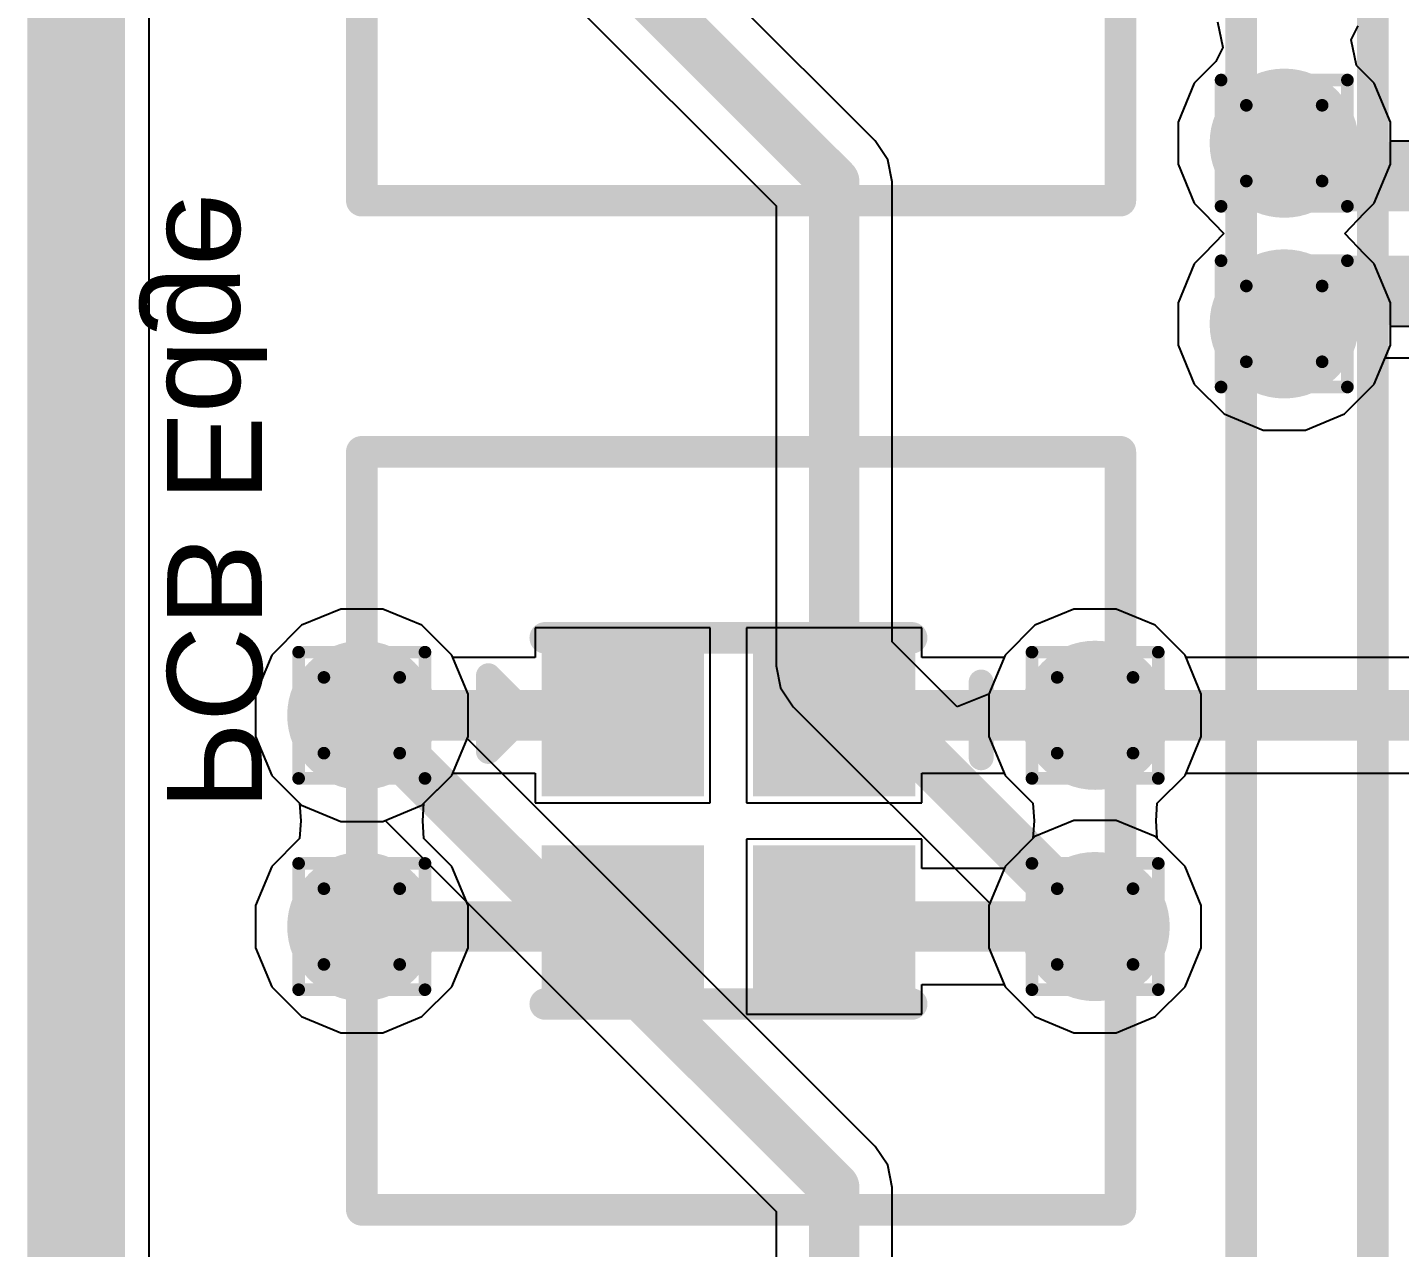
# Model space of a CAD drawing. Header units: inches. Extents: x -11 to 5433, y -4 to 5447.
# Drawn here: x -10.55 to -5.04, y 16.7 to 21.61 of the extents above; entities that cross this region are included whole.
import ezdxf

# ---------------------------------------------------------------- set-up
doc = ezdxf.new("R2010")
doc.units = ezdxf.units.IN
for name, color, linetype in [('Board_outline', 216, 'Continuous'), ('Bottom Layer', 5, 'Continuous'), ('Bottom Overlay', 54, 'Continuous'), ('Dimensions', 6, 'Continuous'), ('Drill Drawing', 1, 'Continuous'), ('Ground', 16, 'Continuous'), ('Power', 76, 'Continuous'), ('Top Layer', 1, 'Continuous'), ('Top Overlay', 2, 'Continuous'), ('Top Paste', 8, 'Continuous'), ('Top Solder', 216, 'Continuous'), ('Via Holes', 16, 'Continuous')]:
    doc.layers.add(name, color=color, linetype=linetype)
doc.styles.add('Arial', font='', dxfattribs={"height": 0.2})
doc.styles.get('Arial').set_extended_font_data('Arial')

# ---------------------------------------------------------------- blocks, each defined once
blk = doc.blocks.new('LPAV3_160_1000D_1_4_2')
at = {"layer": 'Top Overlay'}
for points in [[(10.16, 2.54, 0.127, 0.127, 0), (-10.16, 2.54, 0.127, 0.127, 0)], [(-0.505, 1.525, 0.127, 0.127, 0), (-3.555, 1.525, 0.127, 0.127, 0)], [(-0.505, -1.525, 0.127, 0.127, 0), (-0.505, 1.525, 0.127, 0.127, 0)], [(0.505, -1.525, 0.127, 0.127, 0), (0.505, 1.525, 0.127, 0.127, 0)], [(3.555, 1.525, 0.127, 0.127, 0), (0.505, 1.525, 0.127, 0.127, 0)], [(3.555, -1.525, 0.127, 0.127, 0), (3.555, 1.525, 0.127, 0.127, 0)], [(-0.505, -1.525, 0.127, 0.127, 0), (-3.555, -1.525, 0.127, 0.127, 0)], [(3.555, -1.525, 0.127, 0.127, 0), (0.505, -1.525, 0.127, 0.127, 0)], [(10.16, -2.54, 0.127, 0.127, 0), (-10.16, -2.54, 0.127, 0.127, 0)]]:
    blk.add_lwpolyline(points, format="xyseb", dxfattribs=at)
for points in [[(-0.5368, 1.525, 0.0635, 0.0635, 1), (-0.4733, 1.525, 0.0635, 0.0635, 1)], [(-0.5368, 1.525, 0.0635, 0.0635, 1), (-0.4733, 1.525, 0.0635, 0.0635, 1)], [(0.4733, 1.525, 0.0635, 0.0635, 1), (0.5368, 1.525, 0.0635, 0.0635, 1)], [(0.4733, 1.525, 0.0635, 0.0635, 1), (0.5368, 1.525, 0.0635, 0.0635, 1)], [(3.5232, 1.525, 0.0635, 0.0635, 1), (3.5867, 1.525, 0.0635, 0.0635, 1)], [(3.5232, 1.525, 0.0635, 0.0635, 1), (3.5867, 1.525, 0.0635, 0.0635, 1)], [(-0.5368, -1.525, 0.0635, 0.0635, 1), (-0.4733, -1.525, 0.0635, 0.0635, 1)], [(-0.5368, -1.525, 0.0635, 0.0635, 1), (-0.4733, -1.525, 0.0635, 0.0635, 1)], [(0.4733, -1.525, 0.0635, 0.0635, 1), (0.5368, -1.525, 0.0635, 0.0635, 1)], [(0.4733, -1.525, 0.0635, 0.0635, 1), (0.5368, -1.525, 0.0635, 0.0635, 1)], [(3.5232, -1.525, 0.0635, 0.0635, 1), (3.5867, -1.525, 0.0635, 0.0635, 1)], [(3.5232, -1.525, 0.0635, 0.0635, 1), (3.5867, -1.525, 0.0635, 0.0635, 1)]]:
    blk.add_lwpolyline(points, format="xyseb", close=True, dxfattribs=at)
blk = doc.blocks.new('XL_1010RGBC_WS2812B_55')
at = {"layer": 'Top Layer'}
for points in [[(-0.65, 0.65), (-0.2, 0.65), (-0.2, 0.2), (-0.65, 0.2)], [(0.2, 0.65), (0.65, 0.65), (0.65, 0.2), (0.2, 0.2)], [(-0.2, -0.2), (-0.2, -0.65), (-0.65, -0.65), (-0.65, -0.2)], [(0.65, -0.2), (0.65, -0.65), (0.2, -0.65), (0.2, -0.2)]]:
    blk.add_hatch(color=1, dxfattribs=at).paths.add_polyline_path(points)
at = {"layer": 'Top Paste'}
for points in [[(-0.65, 0.65), (-0.2, 0.65), (-0.2, 0.2), (-0.65, 0.2)], [(0.2, 0.65), (0.65, 0.65), (0.65, 0.2), (0.2, 0.2)], [(-0.2, -0.2), (-0.2, -0.65), (-0.65, -0.65), (-0.65, -0.2)], [(0.65, -0.2), (0.65, -0.65), (0.2, -0.65), (0.2, -0.2)]]:
    blk.add_hatch(color=8, dxfattribs=at).paths.add_polyline_path(points)
at = {"layer": 'Top Solder'}
for points in [[(-0.7516, 0.7516), (-0.0984, 0.7516), (-0.0984, 0.0984), (-0.7516, 0.0984)], [(0.0984, 0.7516), (0.7516, 0.7516), (0.7516, 0.0984), (0.0984, 0.0984)], [(-0.0984, -0.0984), (-0.0984, -0.7516), (-0.7516, -0.7516), (-0.7516, -0.0984)], [(0.7516, -0.0984), (0.7516, -0.7516), (0.0984, -0.7516), (0.0984, -0.0984)]]:
    blk.add_hatch(color=216, dxfattribs=at).paths.add_polyline_path(points)
at = {"layer": 'Top Overlay'}
for points in [[(-0.7366, 0.7366, 0.127, 0.127, 0), (0.7366, 0.7366, 0.127, 0.127, 0)], [(-0.9652, 0.5842, 0.1, 0.1, 0), (-0.8128, 0.4318, 0.1, 0.1, 0)], [(-0.9652, 0.2794, 0.1, 0.1, 0), (-0.9652, 0.5842, 0.1, 0.1, 0)], [(1.016, 0.254, 0.1, 0.1, 0), (1.016, 0.5588, 0.1, 0.1, 0)], [(-0.9652, 0.2794, 0.1, 0.1, 0), (-0.8128, 0.4318, 0.1, 0.1, 0)], [(0.8636, 0.4064, 0.1, 0.1, 0), (1.1684, 0.4064, 0.1, 0.1, 0)], [(-0.7366, -0.7366, 0.127, 0.127, 0), (0.7366, -0.7366, 0.127, 0.127, 0)]]:
    blk.add_lwpolyline(points, format="xyseb", dxfattribs=at)
for points in [[(-0.7683, 0.7366, 0.0635, 0.0635, 1), (-0.7048, 0.7366, 0.0635, 0.0635, 1)], [(0.7048, 0.7366, 0.0635, 0.0635, 1), (0.7683, 0.7366, 0.0635, 0.0635, 1)], [(-0.9902, 0.5842, 0.05, 0.05, 1), (-0.9402, 0.5842, 0.05, 0.05, 1)], [(-0.9902, 0.5842, 0.05, 0.05, 1), (-0.9402, 0.5842, 0.05, 0.05, 1)], [(0.991, 0.5588, 0.05, 0.05, 1), (1.041, 0.5588, 0.05, 0.05, 1)], [(-0.8378, 0.4318, 0.05, 0.05, 1), (-0.7878, 0.4318, 0.05, 0.05, 1)], [(-0.8378, 0.4318, 0.05, 0.05, 1), (-0.7878, 0.4318, 0.05, 0.05, 1)], [(0.8386, 0.4064, 0.05, 0.05, 1), (0.8886, 0.4064, 0.05, 0.05, 1)], [(1.1434, 0.4064, 0.05, 0.05, 1), (1.1934, 0.4064, 0.05, 0.05, 1)], [(-0.9902, 0.2794, 0.05, 0.05, 1), (-0.9402, 0.2794, 0.05, 0.05, 1)], [(-0.9902, 0.2794, 0.05, 0.05, 1), (-0.9402, 0.2794, 0.05, 0.05, 1)], [(0.991, 0.254, 0.05, 0.05, 1), (1.041, 0.254, 0.05, 0.05, 1)], [(-0.7683, -0.7366, 0.0635, 0.0635, 1), (-0.7048, -0.7366, 0.0635, 0.0635, 1)], [(0.7048, -0.7366, 0.0635, 0.0635, 1), (0.7683, -0.7366, 0.0635, 0.0635, 1)]]:
    blk.add_lwpolyline(points, format="xyseb", close=True, dxfattribs=at)
blk = doc.blocks.new('12401832E402A_B_152')
at = {"layer": 'Bottom Overlay'}
blk.add_lwpolyline([(-4.6, 5.18, 0.127, 0.127, 0), (4.6, 5.18, 0.127, 0.127, 0)], format="xyseb", dxfattribs=at)
at = {"layer": 'Bottom Overlay', "style": 'Arial', "text_generation_flag": 2}
blk.add_text('PCB Edge', height=0.381, rotation=180, dxfattribs=at).set_placement((-2.0984, 4.9189))

msp = doc.modelspace()

# ---------------------------------------------------------------- hatches: boundary and pattern name
at = {"layer": 'Bottom Layer'}
h = msp.add_hatch(color=5, dxfattribs=at)
edge = h.paths.add_edge_path()
edge.add_arc((-5.5004, 21.1466), 0.3, 0, 360)
h = msp.add_hatch(color=5, dxfattribs=at)
edge = h.paths.add_edge_path()
edge.add_arc((-5.5004, 20.4196), 0.3, 0, 360)
h = msp.add_hatch(color=5, dxfattribs=at)
edge = h.paths.add_edge_path()
edge.add_arc((-9.2092, 18.845), 0.3, 0, 360)
h = msp.add_hatch(color=5, dxfattribs=at)
edge = h.paths.add_edge_path()
edge.add_arc((-6.2608, 18.845), 0.3, 0, 360)
h = msp.add_hatch(color=5, dxfattribs=at)
edge = h.paths.add_edge_path()
edge.add_arc((-9.2092, 17.995), 0.3, 0, 360)
h = msp.add_hatch(color=5, dxfattribs=at)
edge = h.paths.add_edge_path()
edge.add_arc((-6.2608, 17.995), 0.3, 0, 360)
at = {"layer": 'Ground'}
h = msp.add_hatch(color=16, dxfattribs=at)
edge = h.paths.add_edge_path()
edge.add_arc((-5.5004, 21.1466), 0.3, 0, 360)
h = msp.add_hatch(color=16, dxfattribs=at)
edge = h.paths.add_edge_path()
edge.add_arc((-5.5004, 20.4196), 0.3, 0, 360)
h = msp.add_hatch(color=16, dxfattribs=at)
edge = h.paths.add_edge_path()
edge.add_arc((-9.2092, 18.845), 0.3, 0, 360)
h = msp.add_hatch(color=16, dxfattribs=at)
edge = h.paths.add_edge_path()
edge.add_arc((-6.2608, 18.845), 0.3, 0, 360)
h = msp.add_hatch(color=16, dxfattribs=at)
edge = h.paths.add_edge_path()
edge.add_arc((-9.2092, 17.995), 0.3, 0, 360)
h = msp.add_hatch(color=16, dxfattribs=at)
edge = h.paths.add_edge_path()
edge.add_arc((-6.2608, 17.995), 0.3, 0, 360)
at = {"layer": 'Power'}
h = msp.add_hatch(color=76, dxfattribs=at)
edge = h.paths.add_edge_path()
edge.add_arc((-5.5004, 21.1466), 0.3, 0, 360)
h = msp.add_hatch(color=76, dxfattribs=at)
edge = h.paths.add_edge_path()
edge.add_arc((-5.5004, 20.4196), 0.3, 0, 360)
h = msp.add_hatch(color=76, dxfattribs=at)
edge = h.paths.add_edge_path()
edge.add_arc((-9.2092, 18.845), 0.3, 0, 360)
h = msp.add_hatch(color=76, dxfattribs=at)
edge = h.paths.add_edge_path()
edge.add_arc((-6.2608, 18.845), 0.3, 0, 360)
h = msp.add_hatch(color=76, dxfattribs=at)
edge = h.paths.add_edge_path()
edge.add_arc((-9.2092, 17.995), 0.3, 0, 360)
h = msp.add_hatch(color=76, dxfattribs=at)
edge = h.paths.add_edge_path()
edge.add_arc((-6.2608, 17.995), 0.3, 0, 360)
at = {"layer": 'Top Layer'}
h = msp.add_hatch(color=1, dxfattribs=at)
edge = h.paths.add_edge_path()
edge.add_arc((-5.5004, 21.1466), 0.3, 0, 360)
h = msp.add_hatch(color=1, dxfattribs=at)
edge = h.paths.add_edge_path()
edge.add_arc((-5.5004, 20.4196), 0.3, 0, 360)
h = msp.add_hatch(color=1, dxfattribs=at)
edge = h.paths.add_edge_path()
edge.add_arc((-9.2092, 18.845), 0.3, 0, 360)
h = msp.add_hatch(color=1, dxfattribs=at)
edge = h.paths.add_edge_path()
edge.add_arc((-6.2608, 18.845), 0.3, 0, 360)
h = msp.add_hatch(color=1, dxfattribs=at)
edge = h.paths.add_edge_path()
edge.add_arc((-9.2092, 17.995), 0.3, 0, 360)
h = msp.add_hatch(color=1, dxfattribs=at)
edge = h.paths.add_edge_path()
edge.add_arc((-6.2608, 17.995), 0.3, 0, 360)
at = {"layer": 'Via Holes'}
h = msp.add_hatch(color=7, dxfattribs=at)
edge = h.paths.add_edge_path()
edge.add_arc((-5.5004, 21.1466), 0.15, 0, 360)
h = msp.add_hatch(color=7, dxfattribs=at)
edge = h.paths.add_edge_path()
edge.add_arc((-5.5004, 20.4196), 0.15, 0, 360)
h = msp.add_hatch(color=7, dxfattribs=at)
edge = h.paths.add_edge_path()
edge.add_arc((-9.2092, 18.845), 0.15, 0, 360)
h = msp.add_hatch(color=7, dxfattribs=at)
edge = h.paths.add_edge_path()
edge.add_arc((-6.2608, 18.845), 0.15, 0, 360)
h = msp.add_hatch(color=7, dxfattribs=at)
edge = h.paths.add_edge_path()
edge.add_arc((-9.2092, 17.995), 0.15, 0, 360)
h = msp.add_hatch(color=7, dxfattribs=at)
edge = h.paths.add_edge_path()
edge.add_arc((-6.2608, 17.995), 0.15, 0, 360)

# ---------------------------------------------------------------- linework, layer by layer
at = {"layer": 'Board_outline'}
msp.add_lwpolyline([(-10.4266, -3, 0.254, 0.254, 0), (-10.4266, 33.995, 0.254, 0.254, 0)], format="xyseb", dxfattribs=at)
at = {"layer": 'Bottom Layer'}
for p, q in [((-10.064, 13.8229), (-10.064, 33.995)), ((-7.1452, 21.1557), (-8.7858, 22.7963)), ((-9.1155, 22.4667), (-7.5431, 20.8943)), ((-5.769, 21.6349), (-5.7472, 21.5317)), ((-5.7472, 21.5317), (-5.7754, 21.4754)), ((-5.7754, 21.4754), (-5.8624, 21.3884)), ((-5.8624, 21.3884), (-5.9274, 21.2315)), ((-5.9274, 21.2315), (-5.9274, 21.0616)), ((-7.0947, 21.0801), (-7.1452, 21.1557)), ((-7.0769, 20.9909), (-7.0947, 21.0801)), ((-5.9274, 21.0616), (-5.8624, 20.9047)), ((-7.0769, 19.1408), (-7.0769, 20.9909)), ((-7.5431, 20.8943), (-7.5431, 19.0442)), ((-5.8624, 20.9047), (-5.8237, 20.866)), ((-5.8237, 20.866), (-5.7437, 20.7831)), ((-5.7437, 20.7831), (-5.8237, 20.7001)), ((-5.8237, 20.7001), (-5.8624, 20.6614)), ((-5.8624, 20.6614), (-5.9274, 20.5045)), ((-5.9274, 20.5045), (-5.9274, 20.3346)), ((-5.9274, 20.3346), (-5.8624, 20.1777)), ((-5.1384, 20.1777), (-5.095, 20.2825)), ((-5.095, 20.2825), (-4.5974, 20.2825)), ((-5.8624, 20.1777), (-5.7423, 20.0576)), ((-5.2585, 20.0576), (-5.1384, 20.1777)), ((-5.7423, 20.0576), (-5.5853, 19.9926)), ((-5.4155, 19.9926), (-5.2585, 20.0576)), ((-5.5853, 19.9926), (-5.4155, 19.9926)), ((-9.2941, 19.272), (-9.4511, 19.207)), ((-9.1243, 19.272), (-9.2941, 19.272)), ((-8.9673, 19.207), (-9.1243, 19.272)), ((-6.3457, 19.272), (-6.5027, 19.207)), ((-6.1759, 19.272), (-6.3457, 19.272)), ((-6.0189, 19.207), (-6.1759, 19.272)), ((-9.4511, 19.207), (-9.5712, 19.0869)), ((-8.8472, 19.0869), (-8.9673, 19.207)), ((-6.5027, 19.207), (-6.6228, 19.0869)), ((-5.8988, 19.0869), (-6.0189, 19.207)), ((-6.8148, 18.8787), (-7.0769, 19.1408)), ((-9.5712, 19.0869), (-9.6362, 18.93)), ((-8.7822, 18.93), (-8.8472, 19.0869)), ((-7.5431, 19.0442), (-7.5253, 18.955)), ((-6.6228, 19.0869), (-6.6878, 18.93)), ((-5.8338, 18.93), (-5.8988, 19.0869)), ((-9.6362, 18.93), (-9.6362, 18.7601)), ((-8.7822, 18.7601), (-8.7822, 18.93)), ((-7.5253, 18.955), (-7.4748, 18.8794)), ((-6.6878, 18.93), (-6.8148, 18.8787)), ((-5.8338, 18.7601), (-5.8338, 18.93)), ((-7.4748, 18.8794), (-6.6842, 18.0888)), ((-9.6362, 18.7601), (-9.5712, 18.6032)), ((-8.7858, 18.7513), (-8.7822, 18.7601)), ((-5.8988, 18.6032), (-5.8338, 18.7601)), ((-7.1452, 17.1106), (-8.7858, 18.7513)), ((-9.5712, 18.6032), (-9.4511, 18.483)), ((-6.0108, 18.4911), (-5.8988, 18.6032)), ((-9.4511, 18.483), (-9.2941, 18.418)), ((-6.0151, 18.42), (-6.0108, 18.4911)), ((-9.2941, 18.418), (-9.1243, 18.418)), ((-9.1243, 18.418), (-9.1155, 18.4217)), ((-9.1155, 18.4217), (-7.5431, 16.8493)), ((-6.0108, 18.3489), (-6.0151, 18.42)), ((-5.8988, 18.2369), (-6.0108, 18.3489)), ((-5.8338, 18.08), (-5.8988, 18.2369)), ((-6.6842, 18.0888), (-6.6878, 18.08)), ((-6.6878, 18.08), (-6.6878, 17.9101)), ((-5.8338, 17.9101), (-5.8338, 18.08)), ((-6.6878, 17.9101), (-6.6228, 17.7532)), ((-5.8988, 17.7532), (-5.8338, 17.9101)), ((-6.6228, 17.7532), (-6.5027, 17.633)), ((-6.0189, 17.633), (-5.8988, 17.7532)), ((-6.5027, 17.633), (-6.3457, 17.568)), ((-6.1759, 17.568), (-6.0189, 17.633)), ((-6.3457, 17.568), (-6.1759, 17.568)), ((-7.0947, 17.035), (-7.1452, 17.1106)), ((-7.0769, 16.9458), (-7.0947, 17.035)), ((-7.0769, 15.0957), (-7.0769, 16.9458)), ((-7.5431, 16.8493), (-7.5431, 14.9992))]:
    msp.add_line(p, q, dxfattribs=at)
for points in [[(-9.2092, 22.8901, 0.2032, 0.2032, 0), (-7.31, 20.9909, 0.2032, 0.2032, 0)], [(-5.5004, 21.1466, 0.2794, 0.2794, 0), (-5.3655, 21.0117, 0.2794, 0.2794, 0)], [(-5.3655, 21.0117, 0.2794, 0.2794, 0), (-4.2954, 21.0117, 0.2794, 0.2794, 0)], [(-7.31, 19.0442, 0.2032, 0.2032, 0), (-7.31, 20.9909, 0.2032, 0.2032, 0)], [(-5.5004, 20.4196, 0.2794, 0.2794, 0), (-5.3655, 20.5545, 0.2794, 0.2794, 0)], [(-5.3655, 20.5545, 0.2794, 0.2794, 0), (-4.4848, 20.5545, 0.2794, 0.2794, 0)], [(-7.31, 19.0442, 0.2032, 0.2032, 0), (-6.2608, 17.995, 0.2032, 0.2032, 0)], [(-9.2092, 18.845, 0.2032, 0.2032, 0), (-7.31, 16.9458, 0.2032, 0.2032, 0)], [(-7.31, 14.9992, 0.2032, 0.2032, 0), (-7.31, 16.9458, 0.2032, 0.2032, 0)]]:
    msp.add_lwpolyline(points, format="xyseb", dxfattribs=at)
for points in [[(-5.5702, 21.1466, 0.1397, 0.1397, 1), (-5.4305, 21.1466, 0.1397, 0.1397, 1)], [(-5.4353, 21.0117, 0.1397, 0.1397, 1), (-5.2956, 21.0117, 0.1397, 0.1397, 1)], [(-5.4353, 21.0117, 0.1397, 0.1397, 1), (-5.2956, 21.0117, 0.1397, 0.1397, 1)], [(-7.3608, 20.9909, 0.1016, 0.1016, 1), (-7.2592, 20.9909, 0.1016, 0.1016, 1)], [(-7.3608, 20.9909, 0.1016, 0.1016, 1), (-7.2592, 20.9909, 0.1016, 0.1016, 1)], [(-5.4353, 20.5545, 0.1397, 0.1397, 1), (-5.2956, 20.5545, 0.1397, 0.1397, 1)], [(-5.4353, 20.5545, 0.1397, 0.1397, 1), (-5.2956, 20.5545, 0.1397, 0.1397, 1)], [(-5.5702, 20.4196, 0.1397, 0.1397, 1), (-5.4305, 20.4196, 0.1397, 0.1397, 1)], [(-7.3608, 19.0442, 0.1016, 0.1016, 1), (-7.2592, 19.0442, 0.1016, 0.1016, 1)], [(-7.3608, 19.0442, 0.1016, 0.1016, 1), (-7.2592, 19.0442, 0.1016, 0.1016, 1)], [(-9.26, 18.845, 0.1016, 0.1016, 1), (-9.1584, 18.845, 0.1016, 0.1016, 1)], [(-6.3116, 17.995, 0.1016, 0.1016, 1), (-6.21, 17.995, 0.1016, 0.1016, 1)], [(-7.3608, 16.9458, 0.1016, 0.1016, 1), (-7.2592, 16.9458, 0.1016, 0.1016, 1)], [(-7.3608, 16.9458, 0.1016, 0.1016, 1), (-7.2592, 16.9458, 0.1016, 0.1016, 1)]]:
    msp.add_lwpolyline(points, format="xyseb", close=True, dxfattribs=at)
at = {"layer": 'Dimensions'}
msp.add_lwpolyline([(-5.6731, 15.4975, 0.127, 0.127, 0), (-5.6731, 28.6379, 0.127, 0.127, 0)], format="xyseb", dxfattribs=at)
at = {"layer": 'Drill Drawing'}
for points in [[(-5.7544, 21.4006, 0.0508, 0.0508, 0), (-5.2464, 21.4006, 0.0508, 0.0508, 0)], [(-5.7544, 20.8926, 0.0508, 0.0508, 0), (-5.7544, 21.4006, 0.0508, 0.0508, 0)], [(-5.2464, 20.8926, 0.0508, 0.0508, 0), (-5.2464, 21.4006, 0.0508, 0.0508, 0)], [(-5.6528, 21.299, 0.0508, 0.0508, 0), (-5.348, 21.299, 0.0508, 0.0508, 0)], [(-5.6528, 20.9942, 0.0508, 0.0508, 0), (-5.6528, 21.299, 0.0508, 0.0508, 0)], [(-5.348, 20.9942, 0.0508, 0.0508, 0), (-5.348, 21.299, 0.0508, 0.0508, 0)], [(-5.6528, 20.9942, 0.0508, 0.0508, 0), (-5.348, 20.9942, 0.0508, 0.0508, 0)], [(-5.7544, 20.8926, 0.0508, 0.0508, 0), (-5.2464, 20.8926, 0.0508, 0.0508, 0)], [(-5.7544, 20.6736, 0.0508, 0.0508, 0), (-5.2464, 20.6736, 0.0508, 0.0508, 0)], [(-5.7544, 20.1656, 0.0508, 0.0508, 0), (-5.7544, 20.6736, 0.0508, 0.0508, 0)], [(-5.2464, 20.1656, 0.0508, 0.0508, 0), (-5.2464, 20.6736, 0.0508, 0.0508, 0)], [(-5.6528, 20.572, 0.0508, 0.0508, 0), (-5.348, 20.572, 0.0508, 0.0508, 0)], [(-5.6528, 20.2672, 0.0508, 0.0508, 0), (-5.6528, 20.572, 0.0508, 0.0508, 0)], [(-5.348, 20.2672, 0.0508, 0.0508, 0), (-5.348, 20.572, 0.0508, 0.0508, 0)], [(-5.6528, 20.2672, 0.0508, 0.0508, 0), (-5.348, 20.2672, 0.0508, 0.0508, 0)], [(-5.7544, 20.1656, 0.0508, 0.0508, 0), (-5.2464, 20.1656, 0.0508, 0.0508, 0)], [(-9.4632, 19.099, 0.0508, 0.0508, 0), (-8.9552, 19.099, 0.0508, 0.0508, 0)], [(-9.4632, 18.591, 0.0508, 0.0508, 0), (-9.4632, 19.099, 0.0508, 0.0508, 0)], [(-8.9552, 18.591, 0.0508, 0.0508, 0), (-8.9552, 19.099, 0.0508, 0.0508, 0)], [(-6.5148, 19.099, 0.0508, 0.0508, 0), (-6.0068, 19.099, 0.0508, 0.0508, 0)], [(-6.5148, 18.591, 0.0508, 0.0508, 0), (-6.5148, 19.099, 0.0508, 0.0508, 0)], [(-6.0068, 18.591, 0.0508, 0.0508, 0), (-6.0068, 19.099, 0.0508, 0.0508, 0)], [(-9.3616, 18.9974, 0.0508, 0.0508, 0), (-9.0568, 18.9974, 0.0508, 0.0508, 0)], [(-9.3616, 18.6926, 0.0508, 0.0508, 0), (-9.3616, 18.9974, 0.0508, 0.0508, 0)], [(-9.0568, 18.6926, 0.0508, 0.0508, 0), (-9.0568, 18.9974, 0.0508, 0.0508, 0)], [(-6.4132, 18.9974, 0.0508, 0.0508, 0), (-6.1084, 18.9974, 0.0508, 0.0508, 0)], [(-6.4132, 18.6926, 0.0508, 0.0508, 0), (-6.4132, 18.9974, 0.0508, 0.0508, 0)], [(-6.1084, 18.6926, 0.0508, 0.0508, 0), (-6.1084, 18.9974, 0.0508, 0.0508, 0)], [(-9.3616, 18.6926, 0.0508, 0.0508, 0), (-9.0568, 18.6926, 0.0508, 0.0508, 0)], [(-6.4132, 18.6926, 0.0508, 0.0508, 0), (-6.1084, 18.6926, 0.0508, 0.0508, 0)], [(-9.4632, 18.591, 0.0508, 0.0508, 0), (-8.9552, 18.591, 0.0508, 0.0508, 0)], [(-6.5148, 18.591, 0.0508, 0.0508, 0), (-6.0068, 18.591, 0.0508, 0.0508, 0)], [(-9.4632, 18.249, 0.0508, 0.0508, 0), (-8.9552, 18.249, 0.0508, 0.0508, 0)], [(-9.4632, 17.741, 0.0508, 0.0508, 0), (-9.4632, 18.249, 0.0508, 0.0508, 0)], [(-8.9552, 17.741, 0.0508, 0.0508, 0), (-8.9552, 18.249, 0.0508, 0.0508, 0)], [(-6.5148, 18.249, 0.0508, 0.0508, 0), (-6.0068, 18.249, 0.0508, 0.0508, 0)], [(-6.5148, 17.741, 0.0508, 0.0508, 0), (-6.5148, 18.249, 0.0508, 0.0508, 0)], [(-6.0068, 17.741, 0.0508, 0.0508, 0), (-6.0068, 18.249, 0.0508, 0.0508, 0)], [(-9.3616, 18.1474, 0.0508, 0.0508, 0), (-9.0568, 18.1474, 0.0508, 0.0508, 0)], [(-9.3616, 17.8426, 0.0508, 0.0508, 0), (-9.3616, 18.1474, 0.0508, 0.0508, 0)], [(-9.0568, 17.8426, 0.0508, 0.0508, 0), (-9.0568, 18.1474, 0.0508, 0.0508, 0)], [(-6.4132, 18.1474, 0.0508, 0.0508, 0), (-6.1084, 18.1474, 0.0508, 0.0508, 0)], [(-6.4132, 17.8426, 0.0508, 0.0508, 0), (-6.4132, 18.1474, 0.0508, 0.0508, 0)], [(-6.1084, 17.8426, 0.0508, 0.0508, 0), (-6.1084, 18.1474, 0.0508, 0.0508, 0)], [(-9.3616, 17.8426, 0.0508, 0.0508, 0), (-9.0568, 17.8426, 0.0508, 0.0508, 0)], [(-6.4132, 17.8426, 0.0508, 0.0508, 0), (-6.1084, 17.8426, 0.0508, 0.0508, 0)], [(-9.4632, 17.741, 0.0508, 0.0508, 0), (-8.9552, 17.741, 0.0508, 0.0508, 0)], [(-6.5148, 17.741, 0.0508, 0.0508, 0), (-6.0068, 17.741, 0.0508, 0.0508, 0)]]:
    msp.add_lwpolyline(points, format="xyseb", dxfattribs=at)
for points in [[(-5.7671, 21.4006, 0.0254, 0.0254, 1), (-5.7417, 21.4006, 0.0254, 0.0254, 1)], [(-5.7671, 21.4006, 0.0254, 0.0254, 1), (-5.7417, 21.4006, 0.0254, 0.0254, 1)], [(-5.2591, 21.4006, 0.0254, 0.0254, 1), (-5.2337, 21.4006, 0.0254, 0.0254, 1)], [(-5.2591, 21.4006, 0.0254, 0.0254, 1), (-5.2337, 21.4006, 0.0254, 0.0254, 1)], [(-5.6655, 21.299, 0.0254, 0.0254, 1), (-5.6401, 21.299, 0.0254, 0.0254, 1)], [(-5.6655, 21.299, 0.0254, 0.0254, 1), (-5.6401, 21.299, 0.0254, 0.0254, 1)], [(-5.3607, 21.299, 0.0254, 0.0254, 1), (-5.3353, 21.299, 0.0254, 0.0254, 1)], [(-5.3607, 21.299, 0.0254, 0.0254, 1), (-5.3353, 21.299, 0.0254, 0.0254, 1)], [(-5.6655, 20.9942, 0.0254, 0.0254, 1), (-5.6401, 20.9942, 0.0254, 0.0254, 1)], [(-5.6655, 20.9942, 0.0254, 0.0254, 1), (-5.6401, 20.9942, 0.0254, 0.0254, 1)], [(-5.3607, 20.9942, 0.0254, 0.0254, 1), (-5.3353, 20.9942, 0.0254, 0.0254, 1)], [(-5.3607, 20.9942, 0.0254, 0.0254, 1), (-5.3353, 20.9942, 0.0254, 0.0254, 1)], [(-5.7671, 20.8926, 0.0254, 0.0254, 1), (-5.7417, 20.8926, 0.0254, 0.0254, 1)], [(-5.7671, 20.8926, 0.0254, 0.0254, 1), (-5.7417, 20.8926, 0.0254, 0.0254, 1)], [(-5.2591, 20.8926, 0.0254, 0.0254, 1), (-5.2337, 20.8926, 0.0254, 0.0254, 1)], [(-5.2591, 20.8926, 0.0254, 0.0254, 1), (-5.2337, 20.8926, 0.0254, 0.0254, 1)], [(-5.7671, 20.6736, 0.0254, 0.0254, 1), (-5.7417, 20.6736, 0.0254, 0.0254, 1)], [(-5.7671, 20.6736, 0.0254, 0.0254, 1), (-5.7417, 20.6736, 0.0254, 0.0254, 1)], [(-5.2591, 20.6736, 0.0254, 0.0254, 1), (-5.2337, 20.6736, 0.0254, 0.0254, 1)], [(-5.2591, 20.6736, 0.0254, 0.0254, 1), (-5.2337, 20.6736, 0.0254, 0.0254, 1)], [(-5.6655, 20.572, 0.0254, 0.0254, 1), (-5.6401, 20.572, 0.0254, 0.0254, 1)], [(-5.6655, 20.572, 0.0254, 0.0254, 1), (-5.6401, 20.572, 0.0254, 0.0254, 1)], [(-5.3607, 20.572, 0.0254, 0.0254, 1), (-5.3353, 20.572, 0.0254, 0.0254, 1)], [(-5.3607, 20.572, 0.0254, 0.0254, 1), (-5.3353, 20.572, 0.0254, 0.0254, 1)], [(-5.6655, 20.2672, 0.0254, 0.0254, 1), (-5.6401, 20.2672, 0.0254, 0.0254, 1)], [(-5.6655, 20.2672, 0.0254, 0.0254, 1), (-5.6401, 20.2672, 0.0254, 0.0254, 1)], [(-5.3607, 20.2672, 0.0254, 0.0254, 1), (-5.3353, 20.2672, 0.0254, 0.0254, 1)], [(-5.3607, 20.2672, 0.0254, 0.0254, 1), (-5.3353, 20.2672, 0.0254, 0.0254, 1)], [(-5.7671, 20.1656, 0.0254, 0.0254, 1), (-5.7417, 20.1656, 0.0254, 0.0254, 1)], [(-5.7671, 20.1656, 0.0254, 0.0254, 1), (-5.7417, 20.1656, 0.0254, 0.0254, 1)], [(-5.2591, 20.1656, 0.0254, 0.0254, 1), (-5.2337, 20.1656, 0.0254, 0.0254, 1)], [(-5.2591, 20.1656, 0.0254, 0.0254, 1), (-5.2337, 20.1656, 0.0254, 0.0254, 1)], [(-9.4759, 19.099, 0.0254, 0.0254, 1), (-9.4505, 19.099, 0.0254, 0.0254, 1)], [(-9.4759, 19.099, 0.0254, 0.0254, 1), (-9.4505, 19.099, 0.0254, 0.0254, 1)], [(-8.9679, 19.099, 0.0254, 0.0254, 1), (-8.9425, 19.099, 0.0254, 0.0254, 1)], [(-8.9679, 19.099, 0.0254, 0.0254, 1), (-8.9425, 19.099, 0.0254, 0.0254, 1)], [(-6.5275, 19.099, 0.0254, 0.0254, 1), (-6.5021, 19.099, 0.0254, 0.0254, 1)], [(-6.5275, 19.099, 0.0254, 0.0254, 1), (-6.5021, 19.099, 0.0254, 0.0254, 1)], [(-6.0195, 19.099, 0.0254, 0.0254, 1), (-5.9941, 19.099, 0.0254, 0.0254, 1)], [(-6.0195, 19.099, 0.0254, 0.0254, 1), (-5.9941, 19.099, 0.0254, 0.0254, 1)], [(-9.3743, 18.9974, 0.0254, 0.0254, 1), (-9.3489, 18.9974, 0.0254, 0.0254, 1)], [(-9.3743, 18.9974, 0.0254, 0.0254, 1), (-9.3489, 18.9974, 0.0254, 0.0254, 1)], [(-9.0695, 18.9974, 0.0254, 0.0254, 1), (-9.0441, 18.9974, 0.0254, 0.0254, 1)], [(-9.0695, 18.9974, 0.0254, 0.0254, 1), (-9.0441, 18.9974, 0.0254, 0.0254, 1)], [(-6.4259, 18.9974, 0.0254, 0.0254, 1), (-6.4005, 18.9974, 0.0254, 0.0254, 1)], [(-6.4259, 18.9974, 0.0254, 0.0254, 1), (-6.4005, 18.9974, 0.0254, 0.0254, 1)], [(-6.1211, 18.9974, 0.0254, 0.0254, 1), (-6.0957, 18.9974, 0.0254, 0.0254, 1)], [(-6.1211, 18.9974, 0.0254, 0.0254, 1), (-6.0957, 18.9974, 0.0254, 0.0254, 1)], [(-9.3743, 18.6926, 0.0254, 0.0254, 1), (-9.3489, 18.6926, 0.0254, 0.0254, 1)], [(-9.3743, 18.6926, 0.0254, 0.0254, 1), (-9.3489, 18.6926, 0.0254, 0.0254, 1)], [(-9.0695, 18.6926, 0.0254, 0.0254, 1), (-9.0441, 18.6926, 0.0254, 0.0254, 1)], [(-9.0695, 18.6926, 0.0254, 0.0254, 1), (-9.0441, 18.6926, 0.0254, 0.0254, 1)], [(-6.4259, 18.6926, 0.0254, 0.0254, 1), (-6.4005, 18.6926, 0.0254, 0.0254, 1)], [(-6.4259, 18.6926, 0.0254, 0.0254, 1), (-6.4005, 18.6926, 0.0254, 0.0254, 1)], [(-6.1211, 18.6926, 0.0254, 0.0254, 1), (-6.0957, 18.6926, 0.0254, 0.0254, 1)], [(-6.1211, 18.6926, 0.0254, 0.0254, 1), (-6.0957, 18.6926, 0.0254, 0.0254, 1)], [(-9.4759, 18.591, 0.0254, 0.0254, 1), (-9.4505, 18.591, 0.0254, 0.0254, 1)], [(-9.4759, 18.591, 0.0254, 0.0254, 1), (-9.4505, 18.591, 0.0254, 0.0254, 1)], [(-8.9679, 18.591, 0.0254, 0.0254, 1), (-8.9425, 18.591, 0.0254, 0.0254, 1)], [(-8.9679, 18.591, 0.0254, 0.0254, 1), (-8.9425, 18.591, 0.0254, 0.0254, 1)], [(-6.5275, 18.591, 0.0254, 0.0254, 1), (-6.5021, 18.591, 0.0254, 0.0254, 1)], [(-6.5275, 18.591, 0.0254, 0.0254, 1), (-6.5021, 18.591, 0.0254, 0.0254, 1)], [(-6.0195, 18.591, 0.0254, 0.0254, 1), (-5.9941, 18.591, 0.0254, 0.0254, 1)], [(-6.0195, 18.591, 0.0254, 0.0254, 1), (-5.9941, 18.591, 0.0254, 0.0254, 1)], [(-9.4759, 18.249, 0.0254, 0.0254, 1), (-9.4505, 18.249, 0.0254, 0.0254, 1)], [(-9.4759, 18.249, 0.0254, 0.0254, 1), (-9.4505, 18.249, 0.0254, 0.0254, 1)], [(-8.9679, 18.249, 0.0254, 0.0254, 1), (-8.9425, 18.249, 0.0254, 0.0254, 1)], [(-8.9679, 18.249, 0.0254, 0.0254, 1), (-8.9425, 18.249, 0.0254, 0.0254, 1)], [(-6.5275, 18.249, 0.0254, 0.0254, 1), (-6.5021, 18.249, 0.0254, 0.0254, 1)], [(-6.5275, 18.249, 0.0254, 0.0254, 1), (-6.5021, 18.249, 0.0254, 0.0254, 1)], [(-6.0195, 18.249, 0.0254, 0.0254, 1), (-5.9941, 18.249, 0.0254, 0.0254, 1)], [(-6.0195, 18.249, 0.0254, 0.0254, 1), (-5.9941, 18.249, 0.0254, 0.0254, 1)], [(-9.3743, 18.1474, 0.0254, 0.0254, 1), (-9.3489, 18.1474, 0.0254, 0.0254, 1)], [(-9.3743, 18.1474, 0.0254, 0.0254, 1), (-9.3489, 18.1474, 0.0254, 0.0254, 1)], [(-9.0695, 18.1474, 0.0254, 0.0254, 1), (-9.0441, 18.1474, 0.0254, 0.0254, 1)], [(-9.0695, 18.1474, 0.0254, 0.0254, 1), (-9.0441, 18.1474, 0.0254, 0.0254, 1)], [(-6.4259, 18.1474, 0.0254, 0.0254, 1), (-6.4005, 18.1474, 0.0254, 0.0254, 1)], [(-6.4259, 18.1474, 0.0254, 0.0254, 1), (-6.4005, 18.1474, 0.0254, 0.0254, 1)], [(-6.1211, 18.1474, 0.0254, 0.0254, 1), (-6.0957, 18.1474, 0.0254, 0.0254, 1)], [(-6.1211, 18.1474, 0.0254, 0.0254, 1), (-6.0957, 18.1474, 0.0254, 0.0254, 1)], [(-9.3743, 17.8426, 0.0254, 0.0254, 1), (-9.3489, 17.8426, 0.0254, 0.0254, 1)], [(-9.3743, 17.8426, 0.0254, 0.0254, 1), (-9.3489, 17.8426, 0.0254, 0.0254, 1)], [(-9.0695, 17.8426, 0.0254, 0.0254, 1), (-9.0441, 17.8426, 0.0254, 0.0254, 1)], [(-9.0695, 17.8426, 0.0254, 0.0254, 1), (-9.0441, 17.8426, 0.0254, 0.0254, 1)], [(-6.4259, 17.8426, 0.0254, 0.0254, 1), (-6.4005, 17.8426, 0.0254, 0.0254, 1)], [(-6.4259, 17.8426, 0.0254, 0.0254, 1), (-6.4005, 17.8426, 0.0254, 0.0254, 1)], [(-6.1211, 17.8426, 0.0254, 0.0254, 1), (-6.0957, 17.8426, 0.0254, 0.0254, 1)], [(-6.1211, 17.8426, 0.0254, 0.0254, 1), (-6.0957, 17.8426, 0.0254, 0.0254, 1)], [(-9.4759, 17.741, 0.0254, 0.0254, 1), (-9.4505, 17.741, 0.0254, 0.0254, 1)], [(-9.4759, 17.741, 0.0254, 0.0254, 1), (-9.4505, 17.741, 0.0254, 0.0254, 1)], [(-8.9679, 17.741, 0.0254, 0.0254, 1), (-8.9425, 17.741, 0.0254, 0.0254, 1)], [(-8.9679, 17.741, 0.0254, 0.0254, 1), (-8.9425, 17.741, 0.0254, 0.0254, 1)], [(-6.5275, 17.741, 0.0254, 0.0254, 1), (-6.5021, 17.741, 0.0254, 0.0254, 1)], [(-6.5275, 17.741, 0.0254, 0.0254, 1), (-6.5021, 17.741, 0.0254, 0.0254, 1)], [(-6.0195, 17.741, 0.0254, 0.0254, 1), (-5.9941, 17.741, 0.0254, 0.0254, 1)], [(-6.0195, 17.741, 0.0254, 0.0254, 1), (-5.9941, 17.741, 0.0254, 0.0254, 1)]]:
    msp.add_lwpolyline(points, format="xyseb", close=True, dxfattribs=at)
at = {"layer": 'Ground'}
for p, q in [((-10.064, 9.5964), (-10.064, 33.995)), ((-5.769, 21.6349), (-5.7472, 21.5317)), ((-5.2313, 21.5628), (-5.2031, 21.6191)), ((-5.7472, 21.5317), (-5.7754, 21.4754)), ((-5.2095, 21.4595), (-5.2313, 21.5628)), ((-5.7754, 21.4754), (-5.8624, 21.3884)), ((-5.1384, 21.3884), (-5.2095, 21.4595)), ((-5.8624, 21.3884), (-5.9274, 21.2315)), ((-5.0734, 21.2315), (-5.1384, 21.3884)), ((-5.9274, 21.2315), (-5.9274, 21.0616)), ((-5.0734, 21.0616), (-5.0734, 21.2315)), ((-5.9274, 21.0616), (-5.8624, 20.9047)), ((-5.1384, 20.9047), (-5.0734, 21.0616)), ((-5.8624, 20.9047), (-5.8237, 20.866)), ((-5.8237, 20.866), (-5.7437, 20.7831)), ((-5.2571, 20.7831), (-5.1771, 20.866)), ((-5.1771, 20.866), (-5.1384, 20.9047)), ((-5.7437, 20.7831), (-5.8237, 20.7001)), ((-5.1771, 20.7001), (-5.2571, 20.7831)), ((-5.8237, 20.7001), (-5.8624, 20.6614)), ((-5.1384, 20.6614), (-5.1771, 20.7001)), ((-5.8624, 20.6614), (-5.9274, 20.5045)), ((-5.0734, 20.5045), (-5.1384, 20.6614)), ((-5.9274, 20.5045), (-5.9274, 20.3346)), ((-5.0734, 20.3346), (-5.0734, 20.5045)), ((-5.9274, 20.3346), (-5.8624, 20.1777)), ((-5.1384, 20.1777), (-5.0734, 20.3346)), ((-5.8624, 20.1777), (-5.7423, 20.0576)), ((-5.2585, 20.0576), (-5.1384, 20.1777)), ((-5.7423, 20.0576), (-5.5853, 19.9926)), ((-5.4155, 19.9926), (-5.2585, 20.0576)), ((-5.5853, 19.9926), (-5.4155, 19.9926)), ((-9.2941, 19.272), (-9.4511, 19.207)), ((-9.1243, 19.272), (-9.2941, 19.272)), ((-8.9673, 19.207), (-9.1243, 19.272)), ((-6.3457, 19.272), (-6.5027, 19.207)), ((-6.1759, 19.272), (-6.3457, 19.272)), ((-6.0189, 19.207), (-6.1759, 19.272)), ((-9.4511, 19.207), (-9.5712, 19.0869)), ((-8.8472, 19.0869), (-8.9673, 19.207)), ((-6.5027, 19.207), (-6.6228, 19.0869)), ((-5.8988, 19.0869), (-6.0189, 19.207)), ((-9.5712, 19.0869), (-9.6362, 18.93)), ((-8.7822, 18.93), (-8.8472, 19.0869)), ((-6.6228, 19.0869), (-6.6878, 18.93)), ((-5.8338, 18.93), (-5.8988, 19.0869)), ((-9.6362, 18.93), (-9.6362, 18.7601)), ((-8.7822, 18.7601), (-8.7822, 18.93)), ((-6.6878, 18.93), (-6.6878, 18.7601)), ((-5.8338, 18.7601), (-5.8338, 18.93)), ((-9.6362, 18.7601), (-9.5712, 18.6032)), ((-8.8472, 18.6032), (-8.7822, 18.7601)), ((-6.6878, 18.7601), (-6.6228, 18.6032)), ((-5.8988, 18.6032), (-5.8338, 18.7601)), ((-9.5712, 18.6032), (-9.4511, 18.483)), ((-8.9673, 18.483), (-8.8472, 18.6032)), ((-6.6228, 18.6032), (-6.5108, 18.4911)), ((-6.0108, 18.4911), (-5.8988, 18.6032)), ((-9.4511, 18.483), (-9.2941, 18.418)), ((-9.1243, 18.418), (-8.9673, 18.483)), ((-6.5108, 18.4911), (-6.5065, 18.42)), ((-6.0151, 18.42), (-6.0108, 18.4911)), ((-9.2941, 18.418), (-9.1243, 18.418)), ((-6.5065, 18.42), (-6.5108, 18.3489)), ((-6.0108, 18.3489), (-6.0151, 18.42)), ((-6.5108, 18.3489), (-6.6228, 18.2369)), ((-5.8988, 18.2369), (-6.0108, 18.3489)), ((-6.6228, 18.2369), (-6.6878, 18.08)), ((-5.8338, 18.08), (-5.8988, 18.2369)), ((-6.6878, 18.08), (-6.6878, 17.9101)), ((-5.8338, 17.9101), (-5.8338, 18.08)), ((-6.6878, 17.9101), (-6.6228, 17.7532)), ((-5.8988, 17.7532), (-5.8338, 17.9101)), ((-6.6228, 17.7532), (-6.5027, 17.633)), ((-6.0189, 17.633), (-5.8988, 17.7532)), ((-6.5027, 17.633), (-6.3457, 17.568)), ((-6.1759, 17.568), (-6.0189, 17.633)), ((-6.3457, 17.568), (-6.1759, 17.568))]:
    msp.add_line(p, q, dxfattribs=at)
at = {"layer": 'Power'}
for p, q in [((-10.064, 16.1006), (-10.064, 25.0222)), ((-5.769, 21.6349), (-5.7472, 21.5317)), ((-5.2313, 21.5628), (-5.2031, 21.6191)), ((-5.7472, 21.5317), (-5.7754, 21.4754)), ((-5.2095, 21.4595), (-5.2313, 21.5628)), ((-5.7754, 21.4754), (-5.8624, 21.3884)), ((-5.1384, 21.3884), (-5.2095, 21.4595)), ((-5.8624, 21.3884), (-5.9274, 21.2315)), ((-5.0734, 21.2315), (-5.1384, 21.3884)), ((-5.9274, 21.2315), (-5.9274, 21.0616)), ((-5.0734, 21.1553), (-5.0734, 21.2315)), ((-4.691, 21.1553), (-5.0734, 21.1553)), ((-5.9274, 21.0616), (-5.8624, 20.9047)), ((-5.8624, 20.9047), (-5.8237, 20.866)), ((-5.8237, 20.866), (-5.7437, 20.7831)), ((-5.7437, 20.7831), (-5.8237, 20.7001)), ((-5.8237, 20.7001), (-5.8624, 20.6614)), ((-5.8624, 20.6614), (-5.9274, 20.5045)), ((-5.9274, 20.5045), (-5.9274, 20.3346)), ((-5.0734, 20.3346), (-5.0734, 20.4108)), ((-5.0734, 20.4108), (-4.9135, 20.4108)), ((-5.9274, 20.3346), (-5.8624, 20.1777)), ((-5.1384, 20.1777), (-5.0734, 20.3346)), ((-5.8624, 20.1777), (-5.7423, 20.0576)), ((-5.2585, 20.0576), (-5.1384, 20.1777)), ((-5.7423, 20.0576), (-5.5853, 19.9926)), ((-5.4155, 19.9926), (-5.2585, 20.0576)), ((-5.5853, 19.9926), (-5.4155, 19.9926)), ((-9.2941, 19.272), (-9.4511, 19.207)), ((-9.1243, 19.272), (-9.2941, 19.272)), ((-8.9673, 19.207), (-9.1243, 19.272)), ((-9.4511, 19.207), (-9.5712, 19.0869)), ((-8.8472, 19.0869), (-8.9673, 19.207)), ((-9.5712, 19.0869), (-9.6362, 18.93)), ((-8.7822, 18.93), (-8.8472, 19.0869)), ((-9.6362, 18.93), (-9.6362, 18.7601)), ((-8.7822, 18.7601), (-8.7822, 18.93)), ((-9.6362, 18.7601), (-9.5712, 18.6032)), ((-8.8472, 18.6032), (-8.7822, 18.7601)), ((-9.5712, 18.6032), (-9.4592, 18.4911)), ((-8.9592, 18.4911), (-8.8472, 18.6032)), ((-9.4592, 18.4911), (-9.4549, 18.42)), ((-8.9635, 18.42), (-8.9592, 18.4911)), ((-9.4549, 18.42), (-9.4592, 18.3489)), ((-8.9592, 18.3489), (-8.9635, 18.42)), ((-6.3457, 18.422), (-6.5027, 18.357)), ((-6.1759, 18.422), (-6.3457, 18.422)), ((-6.0189, 18.357), (-6.1759, 18.422)), ((-9.4592, 18.3489), (-9.5712, 18.2369)), ((-8.8472, 18.2369), (-8.9592, 18.3489)), ((-6.5027, 18.357), (-6.6228, 18.2369)), ((-5.8988, 18.2369), (-6.0189, 18.357)), ((-9.5712, 18.2369), (-9.6362, 18.08)), ((-8.7822, 18.08), (-8.8472, 18.2369)), ((-6.6228, 18.2369), (-6.6878, 18.08)), ((-5.8338, 18.08), (-5.8988, 18.2369)), ((-9.6362, 18.08), (-9.6362, 17.9101)), ((-8.7822, 17.9101), (-8.7822, 18.08)), ((-6.6878, 18.08), (-6.6878, 17.9101)), ((-5.8338, 17.9101), (-5.8338, 18.08)), ((-9.6362, 17.9101), (-9.5712, 17.7532)), ((-8.8472, 17.7532), (-8.7822, 17.9101)), ((-6.6878, 17.9101), (-6.6228, 17.7532)), ((-5.8988, 17.7532), (-5.8338, 17.9101)), ((-9.5712, 17.7532), (-9.4511, 17.633)), ((-8.9673, 17.633), (-8.8472, 17.7532)), ((-6.6228, 17.7532), (-6.5027, 17.633)), ((-6.0189, 17.633), (-5.8988, 17.7532)), ((-9.4511, 17.633), (-9.2941, 17.568)), ((-9.1243, 17.568), (-8.9673, 17.633)), ((-6.5027, 17.633), (-6.3457, 17.568)), ((-6.1759, 17.568), (-6.0189, 17.633)), ((-9.2941, 17.568), (-9.1243, 17.568)), ((-6.3457, 17.568), (-6.1759, 17.568))]:
    msp.add_line(p, q, dxfattribs=at)
for points in [[(-5.5004, 21.1466, 0.1524, 0.1524, 0), (-5.302, 20.9482, 0.1524, 0.1524, 0)], [(-5.302, 20.9482, 0.1524, 0.1524, 0), (-4.6909, 20.9482, 0.1524, 0.1524, 0)], [(-5.5004, 20.4196, 0.1524, 0.1524, 0), (-5.302, 20.618, 0.1524, 0.1524, 0)], [(-5.302, 20.618, 0.1524, 0.1524, 0), (-4.8277, 20.618, 0.1524, 0.1524, 0)]]:
    msp.add_lwpolyline(points, format="xyseb", dxfattribs=at)
for points in [[(-5.5385, 21.1466, 0.0762, 0.0762, 1), (-5.4623, 21.1466, 0.0762, 0.0762, 1)], [(-5.3401, 20.9482, 0.0762, 0.0762, 1), (-5.2639, 20.9482, 0.0762, 0.0762, 1)], [(-5.3401, 20.9482, 0.0762, 0.0762, 1), (-5.2639, 20.9482, 0.0762, 0.0762, 1)], [(-5.3401, 20.618, 0.0762, 0.0762, 1), (-5.2639, 20.618, 0.0762, 0.0762, 1)], [(-5.3401, 20.618, 0.0762, 0.0762, 1), (-5.2639, 20.618, 0.0762, 0.0762, 1)], [(-5.5385, 20.4196, 0.0762, 0.0762, 1), (-5.4623, 20.4196, 0.0762, 0.0762, 1)]]:
    msp.add_lwpolyline(points, format="xyseb", close=True, dxfattribs=at)
at = {"layer": 'Top Layer'}
for p, q in [((-10.064, 15.6324), (-10.064, 33.995)), ((-5.769, 21.6349), (-5.7472, 21.5317)), ((-5.2313, 21.5628), (-5.2031, 21.6191)), ((-5.7472, 21.5317), (-5.7754, 21.4754)), ((-5.2095, 21.4595), (-5.2313, 21.5628)), ((-5.7754, 21.4754), (-5.8624, 21.3884)), ((-5.1384, 21.3884), (-5.2095, 21.4595)), ((-5.8624, 21.3884), (-5.9274, 21.2315)), ((-5.0734, 21.2315), (-5.1384, 21.3884)), ((-5.9274, 21.2315), (-5.9274, 21.0616)), ((-5.0734, 21.0616), (-5.0734, 21.2315)), ((-5.9274, 21.0616), (-5.8624, 20.9047)), ((-5.1384, 20.9047), (-5.0734, 21.0616)), ((-5.8624, 20.9047), (-5.8237, 20.866)), ((-5.8237, 20.866), (-5.7437, 20.7831)), ((-5.2571, 20.7831), (-5.1771, 20.866)), ((-5.1771, 20.866), (-5.1384, 20.9047)), ((-5.7437, 20.7831), (-5.8237, 20.7001)), ((-5.1771, 20.7001), (-5.2571, 20.7831)), ((-5.8237, 20.7001), (-5.8624, 20.6614)), ((-5.1384, 20.6614), (-5.1771, 20.7001)), ((-5.8624, 20.6614), (-5.9274, 20.5045)), ((-5.0734, 20.5045), (-5.1384, 20.6614)), ((-5.9274, 20.5045), (-5.9274, 20.3346)), ((-5.0734, 20.3346), (-5.0734, 20.5045)), ((-5.9274, 20.3346), (-5.8624, 20.1777)), ((-5.1384, 20.1777), (-5.0734, 20.3346)), ((-5.8624, 20.1777), (-5.7423, 20.0576)), ((-5.2585, 20.0576), (-5.1384, 20.1777)), ((-5.7423, 20.0576), (-5.5853, 19.9926)), ((-5.4155, 19.9926), (-5.2585, 20.0576)), ((-5.5853, 19.9926), (-5.4155, 19.9926)), ((-9.2941, 19.272), (-9.4511, 19.207)), ((-9.1243, 19.272), (-9.2941, 19.272)), ((-8.9673, 19.207), (-9.1243, 19.272)), ((-6.3457, 19.272), (-6.5027, 19.207)), ((-6.1759, 19.272), (-6.3457, 19.272)), ((-6.0189, 19.207), (-6.1759, 19.272)), ((-9.4511, 19.207), (-9.5712, 19.0869)), ((-8.8472, 19.0869), (-8.9673, 19.207)), ((-6.5027, 19.207), (-6.6228, 19.0869)), ((-5.8988, 19.0869), (-6.0189, 19.207)), ((-7.808, 19.197), (-8.512, 19.197)), ((-8.512, 19.197), (-8.512, 19.0781)), ((-7.808, 18.493), (-7.808, 19.197)), ((-6.958, 19.197), (-7.662, 19.197)), ((-7.662, 19.197), (-7.662, 18.493)), ((-6.958, 19.0781), (-6.958, 19.197)), ((-9.5712, 19.0869), (-9.6362, 18.93)), ((-8.8436, 19.0781), (-8.8472, 19.0869)), ((-8.512, 19.0781), (-8.8436, 19.0781)), ((-6.6264, 19.0781), (-6.958, 19.0781)), ((-6.6228, 19.0869), (-6.6264, 19.0781)), ((-5.8952, 19.0781), (-5.8988, 19.0869)), ((-4.9746, 19.0781), (-5.8952, 19.0781)), ((-9.6362, 18.93), (-9.6362, 18.7601)), ((-9.6362, 18.7601), (-9.5712, 18.6032)), ((-9.5712, 18.6032), (-9.4511, 18.483)), ((-8.9673, 18.483), (-8.8472, 18.6032)), ((-8.8472, 18.6032), (-8.8436, 18.612)), ((-8.8436, 18.612), (-8.512, 18.612)), ((-8.512, 18.612), (-8.512, 18.493)), ((-6.958, 18.493), (-6.958, 18.612)), ((-6.958, 18.612), (-6.6264, 18.612)), ((-6.6264, 18.612), (-6.6228, 18.6032)), ((-6.6228, 18.6032), (-6.5108, 18.4911)), ((-6.0108, 18.4911), (-5.8988, 18.6032)), ((-5.8988, 18.6032), (-5.8952, 18.612)), ((-5.8952, 18.612), (-4.9746, 18.612)), ((-9.4511, 18.483), (-9.2941, 18.418)), ((-9.1243, 18.418), (-8.9673, 18.483)), ((-8.512, 18.493), (-7.808, 18.493)), ((-7.662, 18.493), (-6.958, 18.493)), ((-6.5108, 18.4911), (-6.5065, 18.42)), ((-6.0151, 18.42), (-6.0108, 18.4911)), ((-9.2941, 18.418), (-9.1243, 18.418)), ((-6.5065, 18.42), (-6.5108, 18.3489)), ((-6.0108, 18.3489), (-6.0151, 18.42)), ((-6.958, 18.347), (-7.662, 18.347)), ((-7.662, 18.347), (-7.662, 17.643)), ((-6.958, 18.2281), (-6.958, 18.347)), ((-6.5108, 18.3489), (-6.6228, 18.2369)), ((-5.8988, 18.2369), (-6.0108, 18.3489)), ((-6.6264, 18.2281), (-6.958, 18.2281)), ((-6.6228, 18.2369), (-6.6264, 18.2281)), ((-5.8338, 18.08), (-5.8988, 18.2369)), ((-5.8338, 17.9101), (-5.8338, 18.08)), ((-5.8988, 17.7532), (-5.8338, 17.9101)), ((-6.958, 17.643), (-6.958, 17.762)), ((-6.958, 17.762), (-6.6264, 17.762)), ((-6.6264, 17.762), (-6.6228, 17.7532)), ((-6.6228, 17.7532), (-6.5027, 17.633)), ((-6.0189, 17.633), (-5.8988, 17.7532)), ((-7.662, 17.643), (-6.958, 17.643)), ((-6.5027, 17.633), (-6.3457, 17.568)), ((-6.1759, 17.568), (-6.0189, 17.633)), ((-6.3457, 17.568), (-6.1759, 17.568))]:
    msp.add_line(p, q, dxfattribs=at)
for points in [[(-9.2092, 18.845, 0.2032, 0.2032, 0), (-8.16, 18.845, 0.2032, 0.2032, 0)], [(-7.31, 18.845, 0.2032, 0.2032, 0), (-6.2608, 18.845, 0.2032, 0.2032, 0)], [(-6.2608, 18.845, 0.2032, 0.2032, 0), (-4.5719, 18.845, 0.2032, 0.2032, 0)], [(-9.2092, 17.995, 0.2032, 0.2032, 0), (-8.16, 17.995, 0.2032, 0.2032, 0)], [(-7.31, 17.995, 0.2032, 0.2032, 0), (-6.2608, 17.995, 0.2032, 0.2032, 0)]]:
    msp.add_lwpolyline(points, format="xyseb", dxfattribs=at)
for points in [[(-9.26, 18.845, 0.1016, 0.1016, 1), (-9.1584, 18.845, 0.1016, 0.1016, 1)], [(-8.2108, 18.845, 0.1016, 0.1016, 1), (-8.1092, 18.845, 0.1016, 0.1016, 1)], [(-7.3608, 18.845, 0.1016, 0.1016, 1), (-7.2592, 18.845, 0.1016, 0.1016, 1)], [(-6.3116, 18.845, 0.1016, 0.1016, 1), (-6.21, 18.845, 0.1016, 0.1016, 1)], [(-6.3116, 18.845, 0.1016, 0.1016, 1), (-6.21, 18.845, 0.1016, 0.1016, 1)], [(-9.26, 17.995, 0.1016, 0.1016, 1), (-9.1584, 17.995, 0.1016, 0.1016, 1)], [(-8.2108, 17.995, 0.1016, 0.1016, 1), (-8.1092, 17.995, 0.1016, 0.1016, 1)], [(-7.3608, 17.995, 0.1016, 0.1016, 1), (-7.2592, 17.995, 0.1016, 0.1016, 1)], [(-6.3116, 17.995, 0.1016, 0.1016, 1), (-6.21, 17.995, 0.1016, 0.1016, 1)]]:
    msp.add_lwpolyline(points, format="xyseb", close=True, dxfattribs=at)

# ---------------------------------------------------------------- block references
for name, p, rotation in [('LPAV3_160_1000D_1_4_2', (-7.6842, 20.4102), 270), ('12401832E402A_B_152', (-5.073, 20.5614), 90)]:
    msp.add_blockref(name, p, dxfattribs=dict(rotation=rotation))
msp.add_blockref('XL_1010RGBC_WS2812B_55', (-7.735, 18.42))

doc.saveas('drawing.dxf')
